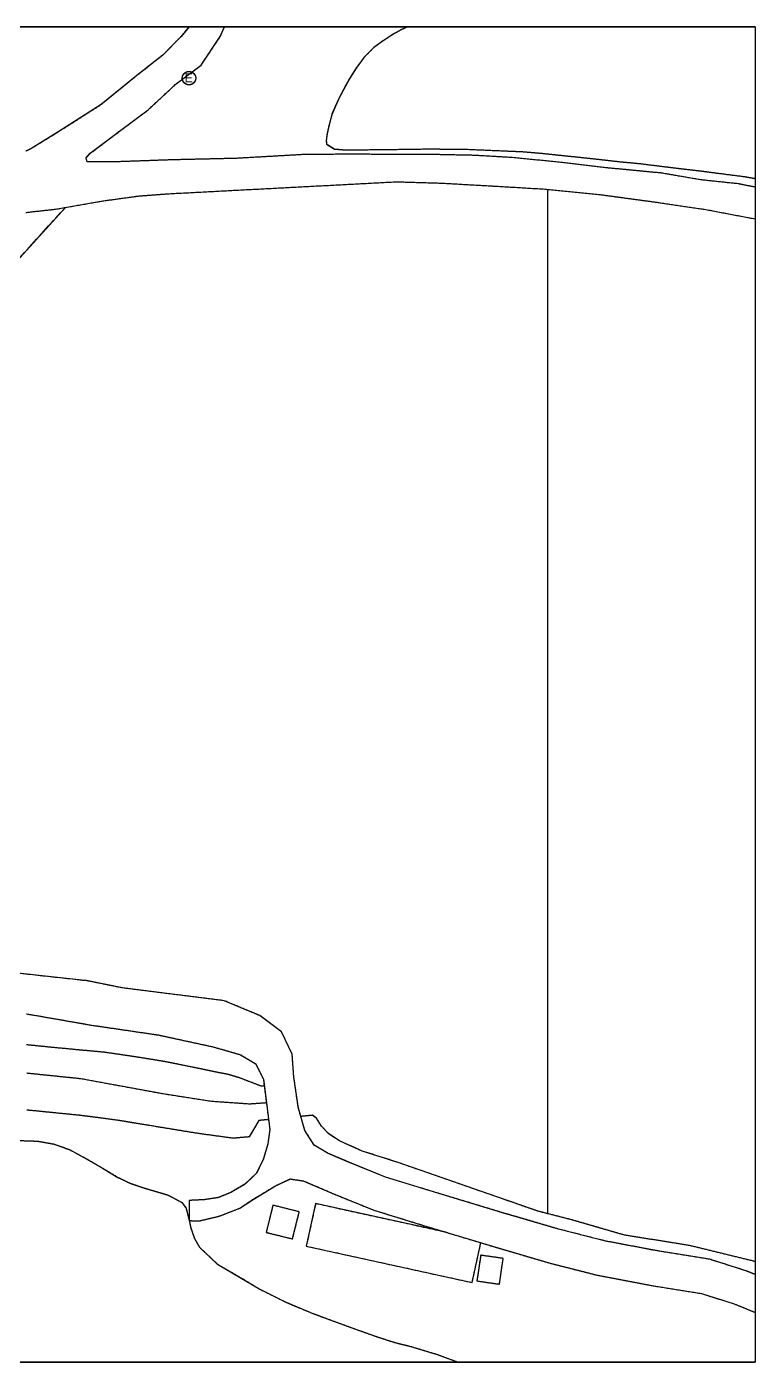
# Model space of a CAD drawing. Header units: millimetres. Extents: x 0 to 210000, y 0 to 148500.
# Drawn here: x 129015 to 210000, y 0 to 148500 of the extents above; entities that cross this region are included whole.
import ezdxf

# ---------------------------------------------------------------- set-up
doc = ezdxf.new("R2010")
doc.units = ezdxf.units.MM
doc.layers.get('0').update_dxf_attribs({"true_color": 0x000000})
doc.layers.add('AZ0202', color=7, linetype='Continuous', true_color=0x000000)
doc.layers.add('Default', color=7, linetype='Continuous', true_color=0x000000)
doc.styles.add('Arial Regular', font='')
doc.styles.get('Arial Regular').set_extended_font_data('Arial')

# ---------------------------------------------------------------- blocks, each defined once
blk = doc.blocks.new('AZ0202')
at = {"layer": 'AZ0202'}
blk.add_circle((0, 0), 0.75, dxfattribs=at)
at = {"layer": 'AZ0202', "insert": (-0.5, -0.48), "char_height": 1, "width": 3.7065, "attachment_point": 7, "style": 'Arial Regular'}
blk.add_mtext('E', dxfattribs=at)

msp = doc.modelspace()

# ---------------------------------------------------------------- linework, layer by layer
msp.add_line((99162, 90738), (133318, 128406))
for points in [[(171365, 148500), (170617, 148142), (169822, 147704), (168620, 146948), (167588, 146171), (166516, 145096), (165618, 143890), (164880, 142718), (164210, 141490), (163724, 140523), (163315, 139613), (162946, 138760), (162744, 138022), (162547, 137249), (162401, 136578), (162306, 135862), (162346, 135453), (163244, 134903), (164312, 134810), (168066, 134836), (169821, 134859), (173791, 134914), (175427, 134898), (177915, 134874), (181886, 134707), (184135, 134610), (186129, 134442), (188208, 134221), (190424, 133994), (192742, 133743), (195009, 133485), (197037, 133296), (199696, 132970), (201588, 132737), (203787, 132481), (205764, 132224), (208747, 131844), (210000, 131622)], [(147056, 148500), (146182, 147428), (144131, 145329), (141081, 142937), (137290, 139840), (133008, 137094), (129469, 134920), (128915, 134659)], [(210000, 130663), (208084, 131035), (203925, 131476), (199578, 132227), (193511, 132806), (188562, 133399), (182847, 133957), (178751, 134196), (174491, 134281), (170214, 134286), (165329, 134325), (159850, 134288), (152257, 133858), (145300, 133700), (138393, 133459), (135741, 133489), (135605, 133908), (136085, 134430), (139175, 136760), (142502, 139249), (145628, 142148), (148389, 144224), (150524, 147398), (150999, 148500)], [(144637, 129922), (170139, 131260)], [(170139, 131260), (175149, 131109), (180807, 130790), (186794, 130437), (192771, 129830), (198895, 129003), (204469, 128183), (210000, 127130)], [(128922, 127849), (132196, 128210), (137476, 129132), (141445, 129676), (144637, 129922)], [(186903, 130426), (186903, 16527)], [(117885, 44408), (135459, 42473)], [(210000, 9757), (208959, 10175), (204923, 11453), (199383, 12341), (193337, 13483), (188137, 14806), (181908, 16636), (173876, 19062), (168897, 20601), (164605, 22342), (162541, 23213), (160971, 24144), (159927, 25786), (159211, 28261), (158705, 31719), (158518, 34246), (157338, 36759), (154916, 38545), (150965, 40206), (139664, 41617), (135459, 42473)], [(129005, 38741), (136149, 37497), (143655, 36391), (149712, 35081), (152768, 34200), (154469, 33174), (155320, 31486), (156039, 25876), (155815, 24280), (155336, 22632), (154574, 21023), (153276, 19795), (151705, 18882), (150320, 18315), (148770, 18075), (147087, 17996), (147081, 15752), (148212, 15726), (150415, 16245), (152690, 17127), (154173, 18117), (156686, 19629), (158317, 20382), (159831, 20156), (163113, 18736), (167585, 16922), (172736, 15330), (180794, 12896), (187106, 11041), (192493, 9672), (198712, 8497), (204020, 7646), (207641, 6499), (210000, 5552)], [(129008, 35330), (131690, 35060), (134860, 34757), (137542, 34515), (139894, 34174), (142076, 33839), (144224, 33486), (145809, 33178), (147917, 32748), (149054, 32508), (150315, 32244), (151350, 32049), (152566, 31685), (155028, 30746), (155413, 30759)], [(129011, 32171), (135039, 31553), (144196, 29868), (149556, 29035), (153790, 28743), (155655, 28873)], [(155896, 26988), (154822, 26884), (153744, 25062), (151950, 24908), (148063, 25442), (143785, 26139), (141092, 26581), (139182, 26902), (136677, 27232), (134870, 27463), (131956, 27747), (129604, 27989), (129015, 28031)], [(160796, 27462), (159479, 27335)], [(210000, 11172), (209792, 11246), (202699, 12984), (195460, 14140), (189572, 15851), (185878, 16787), (181393, 18350), (170297, 22216), (166318, 23478), (163783, 24619), (162554, 25424), (161793, 26248), (161228, 27127), (160796, 27462)], [(128805, 24639), (129018, 24631)], [(129018, 24631), (130208, 24590), (132032, 24267), (133753, 23654), (135715, 22599), (137456, 21579), (139145, 20564), (140515, 19900), (142033, 19388), (143500, 18954), (144739, 18587), (146267, 17768), (146732, 17122), (147108, 15646), (147229, 15033), (147663, 13773), (148222, 12786), (150216, 10895), (152685, 9483), (154914, 8130), (157735, 6728), (158809, 6263), (160805, 5435), (162425, 4835), (165955, 3544), (168104, 2784), (170031, 2168), (171582, 1796), (174652, 875), (176992, 0)], [(175627, 14457), (161131, 17640), (160094, 12914), (178522, 8867), (179493, 13289)]]:
    msp.add_lwpolyline(points)
for points in [[(0, 0), (0, 148500), (210000, 148500), (210000, 0)], [(158558, 13716), (159311, 16733), (156387, 17463), (155634, 14446)], [(181560, 8684), (181974, 11548), (179479, 11908), (179065, 9044)]]:
    msp.add_lwpolyline(points, close=True)
at = {"layer": 'Default'}
for points in [[(210000, 148500), (105000, 148500), (0, 148500)], [(146182, 147428), (145156, 146379), (144131, 145329)], [(147056, 148500), (146619, 147964), (146182, 147428)], [(148389, 144224), (149456, 145811), (150524, 147398)], [(150524, 147398), (150761, 147949), (150999, 148500)], [(169822, 147704), (169221, 147326), (168620, 146948)], [(170617, 148142), (170219, 147923), (169822, 147704)], [(171365, 148500), (170991, 148321), (170617, 148142)], [(167588, 146171), (167052, 145633), (166516, 145096)], [(168620, 146948), (168104, 146559), (167588, 146171)], [(144131, 145329), (142606, 144133), (141081, 142937)], [(145628, 142148), (147008, 143186), (148389, 144224)], [(166516, 145096), (166067, 144493), (165618, 143890)], [(141081, 142937), (139185, 141389), (137290, 139840)], [(164880, 142718), (164545, 142104), (164210, 141490)], [(165618, 143890), (165249, 143304), (164880, 142718)], [(142502, 139249), (144065, 140699), (145628, 142148)], [(164210, 141490), (163967, 141006), (163724, 140523)], [(137290, 139840), (135149, 138467), (133008, 137094)], [(162946, 138760), (162845, 138391), (162744, 138022)], [(133008, 137094), (131238, 136007), (129469, 134920)], [(162547, 137249), (162474, 136913), (162401, 136578)], [(162744, 138022), (162645, 137635), (162547, 137249)], [(162401, 136578), (162353, 136220), (162306, 135862)], [(162306, 135862), (162326, 135657), (162346, 135453)], [(162346, 135453), (162795, 135178), (163244, 134903)], [(129469, 134920), (129192, 134789), (128915, 134659)], [(135605, 133908), (135845, 134169), (136085, 134430)], [(135741, 133489), (135673, 133699), (135605, 133908)], [(159850, 134288), (156053, 134073), (152257, 133858)], [(163244, 134903), (163778, 134856), (164312, 134810)], [(178751, 134196), (176621, 134238), (174491, 134281)], [(182847, 133957), (180799, 134076), (178751, 134196)], [(188562, 133399), (185704, 133678), (182847, 133957)], [(184135, 134610), (185132, 134526), (186129, 134442)], [(138393, 133459), (137067, 133474), (135741, 133489)], [(193511, 132806), (191036, 133103), (188562, 133399)], [(199578, 132227), (196544, 132517), (193511, 132806)], [(195009, 133485), (196023, 133391), (197037, 133296)], [(203925, 131476), (201751, 131852), (199578, 132227)], [(144637, 129922), (157388, 130591), (170139, 131260)], [(170139, 131260), (172644, 131184), (175149, 131109)], [(208084, 131035), (206004, 131256), (203925, 131476)], [(210000, 130663), (209042, 130849), (208084, 131035)], [(208747, 131844), (209373, 131733), (210000, 131622)], [(137476, 129132), (139460, 129404), (141445, 129676)], [(141445, 129676), (143041, 129799), (144637, 129922)], [(186794, 130437), (189782, 130134), (192771, 129830)], [(186903, 130426), (186903, 73477), (186903, 16527)], [(99162, 90738), (116240, 109572), (133318, 128406)], [(128922, 127849), (130559, 128030), (132196, 128210)], [(132196, 128210), (134836, 128671), (137476, 129132)], [(204469, 128183), (207234, 127657), (210000, 127130)], [(117885, 44408), (126672, 43440), (135459, 42473)], [(139664, 41617), (137561, 42045), (135459, 42473)], [(150965, 40206), (145314, 40912), (139664, 41617)], [(154916, 38545), (152940, 39376), (150965, 40206)], [(129005, 38741), (132577, 38119), (136149, 37497)], [(136149, 37497), (139902, 36944), (143655, 36391)], [(157338, 36759), (156127, 37652), (154916, 38545)], [(143655, 36391), (146683, 35736), (149712, 35081)], [(158518, 34246), (157928, 35503), (157338, 36759)], [(149712, 35081), (151240, 34641), (152768, 34200)], [(152768, 34200), (153618, 33687), (154469, 33174)], [(158705, 31719), (158611, 32983), (158518, 34246)], [(154469, 33174), (154894, 32330), (155320, 31486)], [(129011, 32171), (132025, 31862), (135039, 31553)], [(135039, 31553), (139618, 30710), (144196, 29868)], [(150315, 32244), (150832, 32147), (151350, 32049)], [(151350, 32049), (151958, 31867), (152566, 31685)], [(152566, 31685), (153797, 31216), (155028, 30746)], [(155320, 31486), (155679, 28681), (156039, 25876)], [(159211, 28261), (158958, 29990), (158705, 31719)], [(144196, 29868), (146876, 29452), (149556, 29035)], [(155028, 30746), (155220, 30752), (155413, 30759)], [(149556, 29035), (151673, 28889), (153790, 28743)], [(153790, 28743), (154722, 28808), (155655, 28873)], [(159927, 25786), (159569, 27024), (159211, 28261)], [(129604, 27989), (129309, 28010), (129015, 28031)], [(154822, 26884), (154283, 25973), (153744, 25062)], [(155896, 26988), (155359, 26936), (154822, 26884)], [(160796, 27462), (160137, 27398), (159479, 27335)], [(161228, 27127), (161012, 27295), (160796, 27462)], [(161793, 26248), (161510, 26688), (161228, 27127)], [(151950, 24908), (150006, 25175), (148063, 25442)], [(156039, 25876), (155927, 25078), (155815, 24280)], [(160971, 24144), (160449, 24965), (159927, 25786)], [(162554, 25424), (162173, 25836), (161793, 26248)], [(163783, 24619), (163168, 25022), (162554, 25424)], [(129018, 24631), (129613, 24610), (130208, 24590)], [(130208, 24590), (131120, 24428), (132032, 24267)], [(132032, 24267), (132892, 23960), (133753, 23654)], [(153744, 25062), (152847, 24985), (151950, 24908)], [(155815, 24280), (155576, 23456), (155336, 22632)], [(162541, 23213), (161756, 23679), (160971, 24144)], [(166318, 23478), (165050, 24049), (163783, 24619)], [(133753, 23654), (134734, 23126), (135715, 22599)], [(155336, 22632), (154955, 21828), (154574, 21023)], [(170297, 22216), (168308, 22847), (166318, 23478)], [(154574, 21023), (153925, 20409), (153276, 19795)], [(139145, 20564), (139830, 20232), (140515, 19900)], [(140515, 19900), (141274, 19644), (142033, 19388)], [(153276, 19795), (152491, 19339), (151705, 18882)], [(154173, 18117), (155430, 18873), (156686, 19629)], [(156686, 19629), (157502, 20006), (158317, 20382)], [(158317, 20382), (159074, 20269), (159831, 20156)], [(159831, 20156), (161472, 19446), (163113, 18736)], [(144739, 18587), (145503, 18178), (146267, 17768)], [(147087, 17996), (147084, 16874), (147081, 15752)], [(148770, 18075), (147929, 18036), (147087, 17996)], [(150320, 18315), (149545, 18195), (148770, 18075)], [(151705, 18882), (151013, 18599), (150320, 18315)], [(152690, 17127), (153432, 17622), (154173, 18117)], [(163113, 18736), (165349, 17829), (167585, 16922)], [(146267, 17768), (146500, 17445), (146732, 17122)], [(146732, 17122), (146920, 16384), (147108, 15646)], [(150415, 16245), (151553, 16686), (152690, 17127)], [(156387, 17463), (156010, 15955), (155634, 14446)], [(159311, 16733), (157849, 17098), (156387, 17463)], [(158558, 13716), (158935, 15225), (159311, 16733)], [(161131, 17640), (160612, 15277), (160094, 12914)], [(175627, 14457), (168379, 16048), (161131, 17640)], [(189572, 15851), (187725, 16319), (185878, 16787)], [(147081, 15752), (147647, 15739), (148212, 15726)], [(147108, 15646), (147169, 15340), (147229, 15033)], [(147229, 15033), (147446, 14403), (147663, 13773)], [(148212, 15726), (149314, 15986), (150415, 16245)], [(195460, 14140), (192516, 14996), (189572, 15851)], [(147663, 13773), (147943, 13280), (148222, 12786)], [(155634, 14446), (157096, 14081), (158558, 13716)], [(193337, 13483), (190737, 14145), (188137, 14806)], [(199383, 12341), (196360, 12912), (193337, 13483)], [(202699, 12984), (199080, 13562), (195460, 14140)], [(148222, 12786), (149219, 11841), (150216, 10895)], [(160094, 12914), (169308, 10891), (178522, 8867)], [(178522, 8867), (179008, 11078), (179493, 13289)], [(179479, 11908), (179272, 10476), (179065, 9044)], [(181974, 11548), (180727, 11728), (179479, 11908)], [(204923, 11453), (202153, 11897), (199383, 12341)], [(209792, 11246), (206246, 12115), (202699, 12984)], [(150216, 10895), (151451, 10189), (152685, 9483)], [(181560, 8684), (181767, 10116), (181974, 11548)], [(187106, 11041), (189800, 10356), (192493, 9672)], [(208959, 10175), (206941, 10814), (204923, 11453)], [(210000, 11172), (209896, 11209), (209792, 11246)], [(152685, 9483), (153800, 8807), (154914, 8130)], [(179065, 9044), (180313, 8864), (181560, 8684)], [(192493, 9672), (195603, 9084), (198712, 8497)], [(210000, 9757), (209480, 9966), (208959, 10175)], [(154914, 8130), (156325, 7429), (157735, 6728)], [(198712, 8497), (201366, 8071), (204020, 7646)], [(204020, 7646), (205831, 7073), (207641, 6499)], [(207641, 6499), (208821, 6026), (210000, 5552)], [(168104, 2784), (169068, 2476), (170031, 2168)], [(170031, 2168), (170807, 1982), (171582, 1796)], [(171582, 1796), (173117, 1335), (174652, 875)], [(0, 0), (105000, 0), (210000, 0)], [(174652, 875), (175822, 437), (176992, 0)]]:
    msp.add_open_spline(points, degree=2, dxfattribs=at)
msp.add_rational_spline([(147807, 142780), (147807, 143530), (147057, 143530), (146307, 143530), (146307, 142780), (146307, 142030), (147057, 142030), (147807, 142030), (147807, 142780)], [1, 0.707106781187, 1, 0.707106781187, 1, 0.707106781187, 1, 0.707106781187, 1], degree=2, knots=[0, 0, 0, 1.1780972, 1.1780972, 2.3561945, 2.3561945, 3.5342917, 3.5342917, 4.712389, 4.712389, 4.712389], dxfattribs=at)
for points, knots in [([(163724, 140523), (163519, 140068), (163315, 139613), (163130, 139186), (162946, 138760)], [9, 9, 9, 10, 10, 11, 11, 11]), ([(136085, 134430), (137630, 135595), (139175, 136760), (140838, 138005), (142502, 139249)], [17, 17, 17, 18, 18, 19, 19, 19]), ([(152257, 133858), (148778, 133779), (145300, 133700), (141846, 133580), (138393, 133459)], [12, 12, 12, 13, 13, 14, 14, 14]), ([(174491, 134281), (172352, 134283), (170214, 134286), (167771, 134305), (165329, 134325), (162589, 134306), (159850, 134288)], [8, 8, 8, 9, 9, 10, 10, 11, 11, 11]), ([(164312, 134810), (166189, 134823), (168066, 134836), (168943, 134847), (169821, 134859), (171806, 134886), (173791, 134914)], [18, 18, 18, 19, 19, 20, 20, 21, 21, 21]), ([(173791, 134914), (174609, 134906), (175427, 134898), (176671, 134886), (177915, 134874)], [21, 21, 21, 22, 22, 23, 23, 23]), ([(177915, 134874), (179900, 134790), (181886, 134707), (183010, 134658), (184135, 134610)], [23, 23, 23, 24, 24, 25, 25, 25]), ([(186129, 134442), (187168, 134332), (188208, 134221), (189316, 134108), (190424, 133994), (191583, 133869), (192742, 133743), (193875, 133614), (195009, 133485)], [26, 26, 26, 27, 27, 28, 28, 29, 29, 30, 30, 30]), ([(197037, 133296), (198366, 133133), (199696, 132970), (200642, 132854), (201588, 132737), (202687, 132609), (203787, 132481), (204775, 132353), (205764, 132224), (207255, 132034), (208747, 131844)], [31, 31, 31, 32, 32, 33, 33, 34, 34, 35, 35, 36, 36, 36]), ([(175149, 131109), (177978, 130949), (180807, 130790), (183800, 130614), (186794, 130437)], [1, 1, 1, 2, 2, 3, 3, 3]), ([(192771, 129830), (195833, 129417), (198895, 129003), (201682, 128593), (204469, 128183)], [4, 4, 4, 5, 5, 6, 6, 6]), ([(129008, 35330), (130349, 35195), (131690, 35060), (133275, 34908), (134860, 34757), (136201, 34636), (137542, 34515)], [0, 0, 0, 1, 1, 2, 2, 3, 3, 3]), ([(137542, 34515), (138718, 34344), (139894, 34174), (140985, 34007), (142076, 33839), (143150, 33663), (144224, 33486)], [3, 3, 3, 4, 4, 5, 5, 6, 6, 6]), ([(144224, 33486), (145016, 33332), (145809, 33178), (146863, 32963), (147917, 32748), (148485, 32628), (149054, 32508), (149684, 32376), (150315, 32244)], [6, 6, 6, 7, 7, 8, 8, 9, 9, 10, 10, 10]), ([(134870, 27463), (133413, 27605), (131956, 27747), (130780, 27868), (129604, 27989)], [9, 9, 9, 10, 10, 11, 11, 11]), ([(139182, 26902), (137929, 27067), (136677, 27232), (135773, 27347), (134870, 27463)], [7, 7, 7, 8, 8, 9, 9, 9]), ([(148063, 25442), (145924, 25791), (143785, 26139), (142438, 26360), (141092, 26581), (140137, 26742), (139182, 26902)], [4, 4, 4, 5, 5, 6, 6, 7, 7, 7]), ([(125312, 24746), (126274, 24720), (127237, 24695), (128021, 24667), (128805, 24639), (128911, 24635), (129018, 24631)], [41, 41, 41, 42, 42, 43, 43, 44, 44, 44]), ([(135715, 22599), (136586, 22089), (137456, 21579), (138301, 21072), (139145, 20564)], [4, 4, 4, 5, 5, 6, 6, 6]), ([(168897, 20601), (166751, 21471), (164605, 22342), (163573, 22778), (162541, 23213)], [8, 8, 8, 9, 9, 10, 10, 10]), ([(185878, 16787), (183635, 17568), (181393, 18350), (175845, 20283), (170297, 22216)], [5, 5, 5, 6, 6, 7, 7, 7]), ([(142033, 19388), (142767, 19171), (143500, 18954), (144120, 18771), (144739, 18587)], [8, 8, 8, 9, 9, 10, 10, 10]), ([(188137, 14806), (185023, 15721), (181908, 16636), (177892, 17849), (173876, 19062), (171387, 19831), (168897, 20601)], [5, 5, 5, 6, 6, 7, 7, 8, 8, 8]), ([(167585, 16922), (170161, 16126), (172736, 15330), (176765, 14113), (180794, 12896), (183950, 11968), (187106, 11041)], [25, 25, 25, 26, 26, 27, 27, 28, 28, 28]), ([(157735, 6728), (158272, 6496), (158809, 6263), (159807, 5849), (160805, 5435)], [20, 20, 20, 21, 21, 22, 22, 22]), ([(160805, 5435), (161615, 5135), (162425, 4835), (164190, 4190), (165955, 3544), (167030, 3164), (168104, 2784)], [22, 22, 22, 23, 23, 24, 24, 25, 25, 25])]:
    msp.add_open_spline(points, degree=2, knots=knots, dxfattribs=at)

# ---------------------------------------------------------------- block references
at = {"extrusion": (0.000761888, -0.001614, 0.999998), "xscale": 1000.000000000002, "yscale": 1000.000000000002, "zscale": 1000.000000000002, "rotation": 359.9989408490567}
msp.add_blockref('AZ0202', (147057, 142780, -38), dxfattribs=at)

doc.saveas('drawing.dxf')
